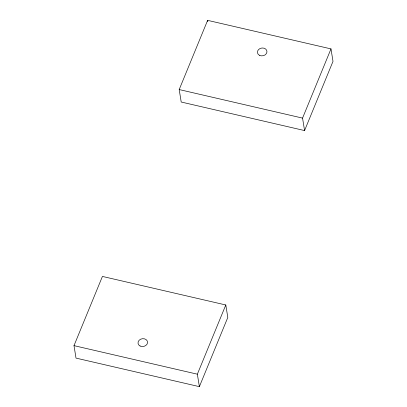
<?xml version="1.0" encoding="UTF-8"?>
<svg xmlns="http://www.w3.org/2000/svg" width="407" height="407" viewBox="0 0 407 407"><rect width="100%" height="100%" fill="white"/><g stroke="black" fill="none" stroke-linecap="round" stroke-linejoin="round"><path stroke-width="0.61" d="M73.998 345.64L102.427 276.429L225.793 304.975L227.808 317.44L199.379 386.65L76.012 358.104L73.998 345.64L197.359 374.186L199.379 386.65M179.192 89.56L207.621 20.35L330.988 48.896L333.002 61.36L304.573 130.571L181.207 102.025L179.192 89.56L302.554 118.106L304.573 130.571M197.359 374.186L225.793 304.975M302.554 118.106L330.988 48.896M207.621 20.35L207.824 21.596M259.513 55.332A4.808 3.922 -9.2 0 0 266.972 51.954A4.808 3.922 -9.2 0 0 260.104 48.494A4.808 3.922 -9.2 0 0 259.513 55.332M140.105 346.016A4.808 3.922 -9.2 0 0 147.558 342.638A4.808 3.922 -9.2 0 0 140.695 339.179A4.808 3.922 -9.2 0 0 140.105 346.016"/></g></svg>
